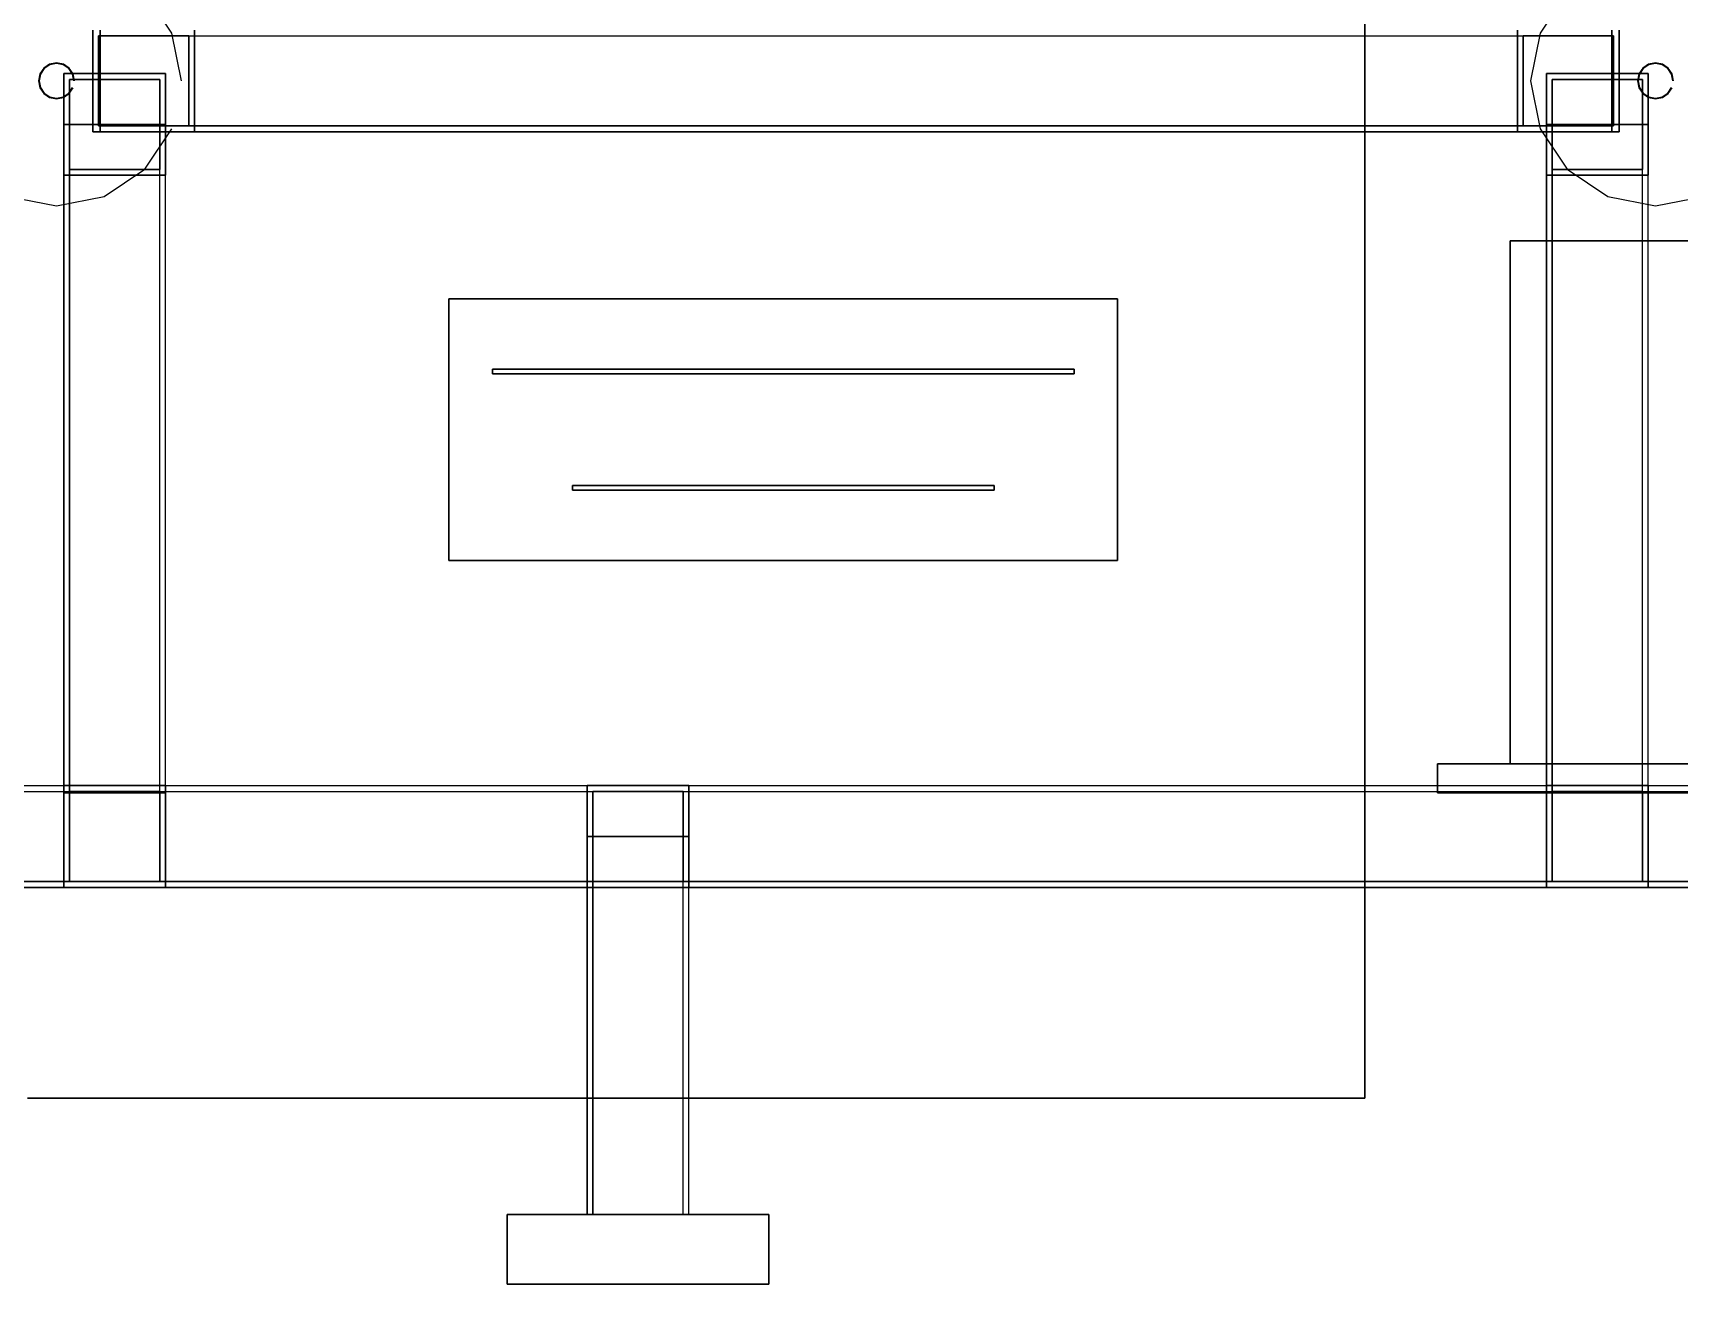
# Model space of a CAD drawing. Header units: millimetres. Extents: x -840 to 1340, y 6 to 760.
# Drawn here: x -8 to 558, y 6 to 436 of the extents above; entities that cross this region are included whole.
import ezdxf

# ---------------------------------------------------------------- set-up
doc = ezdxf.new("R2010")
doc.units = ezdxf.units.MM
for name, color, linetype in [('B01', 7, 'Continuous'), ('B02', 7, 'Continuous'), ('B11', 7, 'Continuous'), ('B210', 7, 'Continuous'), ('B211', 7, 'Continuous'), ('B310', 7, 'Continuous'), ('B311', 7, 'Continuous'), ('B400', 7, 'Continuous'), ('B401', 7, 'Continuous'), ('B410', 7, 'Continuous'), ('B411', 7, 'Continuous'), ('B50', 7, 'Continuous'), ('B51', 7, 'Continuous'), ('B61', 7, 'Continuous'), ('B62', 7, 'Continuous'), ('D20', 7, 'Continuous'), ('E09', 7, 'Continuous'), ('E10', 7, 'Continuous'), ('E12', 7, 'Continuous'), ('E13', 7, 'Continuous'), ('E14', 7, 'Continuous'), ('H000', 7, 'Continuous'), ('H001', 7, 'Continuous'), ('H010', 7, 'Continuous'), ('H011', 7, 'Continuous'), ('H100', 7, 'Continuous'), ('H101', 7, 'Continuous'), ('H110', 7, 'Continuous'), ('H111', 7, 'Continuous'), ('S010', 7, 'Continuous'), ('S011', 7, 'Continuous'), ('S020', 7, 'Continuous'), ('S021', 7, 'Continuous')]:
    doc.layers.add(name, color=color, linetype=linetype)

msp = doc.modelspace()

# ---------------------------------------------------------------- linework, layer by layer
at = {"layer": 'B01'}
for points in [[(-780, 177.5), (1280, 177.5)], [(-780, 177.5), (1280, 177.5)], [(-780, 175.5), (1280, 175.5)], [(-780, 175.5), (1280, 175.5)], [(-780, 144.5), (1280, 144.5)], [(1280, 144.5), (-780, 144.5)], [(1280, 142.5), (-780, 142.5)], [(-780, 142.5), (1280, 142.5)]]:
    msp.add_lwpolyline(points, dxfattribs=at)
at = {"layer": 'B02'}
for points in [[(-780, 177.5), (1280, 177.5)], [(-780, 177.5), (1280, 177.5)], [(-780, 175.5), (1280, 175.5)], [(-780, 175.5), (1280, 175.5)], [(-780, 144.5), (1280, 144.5)], [(1280, 144.5), (-780, 144.5)], [(1280, 142.5), (-780, 142.5)], [(-780, 142.5), (1280, 142.5)]]:
    msp.add_lwpolyline(points, dxfattribs=at)
at = {"layer": 'B11'}
for points in [[(182.5, 177.5), (182.5, 177.5)], [(182.5, 142.5), (182.5, 177.5)], [(182.5, 177.5), (182.5, 142.5)], [(182.5, 177.5), (217.5, 177.5)], [(217.5, 177.5), (182.5, 177.5)], [(217.5, 177.5), (217.5, 177.5)], [(217.5, 177.5), (217.5, 142.5)], [(217.5, 142.5), (217.5, 177.5)], [(184.5, 175.5), (184.5, 175.5)], [(215.5, 175.5), (184.5, 175.5)], [(184.5, 175.5), (215.5, 175.5)], [(184.5, 175.5), (184.5, 144.5)], [(184.5, 144.5), (184.5, 175.5)], [(215.5, 175.5), (215.5, 175.5)], [(215.5, 144.5), (215.5, 175.5)], [(215.5, 175.5), (215.5, 144.5)], [(182.5, 142.5), (182.5, 142.5)], [(217.5, 142.5), (182.5, 142.5)], [(182.5, 142.5), (217.5, 142.5)], [(184.5, 144.5), (184.5, 144.5)], [(184.5, 144.5), (215.5, 144.5)], [(215.5, 144.5), (184.5, 144.5)], [(215.5, 144.5), (215.5, 144.5)], [(217.5, 142.5), (217.5, 142.5)]]:
    msp.add_lwpolyline(points, dxfattribs=at)
at = {"layer": 'B210'}
for points in [[(182.5, 160), (182.5, 30)], [(217.5, 160), (182.5, 160)], [(182.5, 30), (182.5, 160)], [(182.5, 160), (217.5, 160)], [(182.5, 160), (182.5, 160)], [(184.5, 30), (184.5, 160)], [(184.5, 160), (184.5, 30)], [(184.5, 160), (184.5, 160)], [(215.5, 160), (184.5, 160)], [(184.5, 160), (215.5, 160)], [(215.5, 30), (215.5, 160)], [(215.5, 30), (215.5, 160)], [(215.5, 160), (215.5, 160)], [(217.5, 30), (217.5, 160)], [(217.5, 30), (217.5, 160)], [(217.5, 160), (217.5, 160)], [(182.5, 30), (217.5, 30)], [(217.5, 30), (182.5, 30)], [(182.5, 30), (182.5, 30)], [(184.5, 30), (184.5, 30)], [(184.5, 30), (215.5, 30)], [(215.5, 30), (184.5, 30)], [(215.5, 30), (215.5, 30)], [(217.5, 30), (217.5, 30)]]:
    msp.add_lwpolyline(points, dxfattribs=at)
at = {"layer": 'B211'}
for points in [[(182.5, 160), (182.5, 30)], [(217.5, 160), (182.5, 160)], [(182.5, 30), (182.5, 160)], [(182.5, 160), (217.5, 160)], [(182.5, 160), (182.5, 160)], [(184.5, 30), (184.5, 160)], [(184.5, 160), (184.5, 30)], [(184.5, 160), (184.5, 160)], [(215.5, 160), (184.5, 160)], [(184.5, 160), (215.5, 160)], [(215.5, 30), (215.5, 160)], [(215.5, 30), (215.5, 160)], [(215.5, 160), (215.5, 160)], [(217.5, 30), (217.5, 160)], [(217.5, 30), (217.5, 160)], [(217.5, 160), (217.5, 160)], [(182.5, 30), (217.5, 30)], [(217.5, 30), (182.5, 30)], [(182.5, 30), (182.5, 30)], [(184.5, 30), (184.5, 30)], [(184.5, 30), (215.5, 30)], [(215.5, 30), (184.5, 30)], [(215.5, 30), (215.5, 30)], [(217.5, 30), (217.5, 30)]]:
    msp.add_lwpolyline(points, dxfattribs=at)
at = {"layer": 'B310'}
for points in [[(155, 6), (155, 30)], [(155, 30), (155, 30)], [(155, 30), (155, 6)], [(245, 30), (155, 30)], [(155, 30), (245, 30)], [(245, 30), (245, 6)], [(245, 30), (245, 30)], [(245, 6), (245, 30)], [(155, 6), (155, 6)], [(155, 6), (245, 6)], [(245, 6), (155, 6)], [(245, 6), (245, 6)]]:
    msp.add_lwpolyline(points, dxfattribs=at)
at = {"layer": 'B311'}
for points in [[(155, 6), (155, 30)], [(155, 30), (155, 30)], [(155, 30), (155, 6)], [(245, 30), (155, 30)], [(155, 30), (245, 30)], [(245, 30), (245, 6)], [(245, 30), (245, 30)], [(245, 6), (245, 30)], [(155, 6), (155, 6)], [(155, 6), (245, 6)], [(245, 6), (155, 6)], [(245, 6), (245, 6)]]:
    msp.add_lwpolyline(points, dxfattribs=at)
at = {"layer": 'B400'}
for points in [[(2.5, 405), (2.5, 175)], [(37.5, 405), (2.5, 405)], [(2.5, 175), (2.5, 405)], [(2.5, 405), (37.5, 405)], [(2.5, 405), (2.5, 405)], [(4.5, 175), (4.5, 405)], [(4.5, 405), (4.5, 175)], [(4.5, 405), (4.5, 405)], [(35.5, 405), (4.5, 405)], [(4.5, 405), (35.5, 405)], [(35.5, 175), (35.5, 405)], [(35.5, 175), (35.5, 405)], [(35.5, 405), (35.5, 405)], [(37.5, 175), (37.5, 405)], [(37.5, 175), (37.5, 405)], [(37.5, 405), (37.5, 405)], [(2.5, 175), (37.5, 175)], [(37.5, 175), (2.5, 175)], [(2.5, 175), (2.5, 175)], [(4.5, 175), (4.5, 175)], [(4.5, 175), (35.5, 175)], [(35.5, 175), (4.5, 175)], [(35.5, 175), (35.5, 175)], [(37.5, 175), (37.5, 175)]]:
    msp.add_lwpolyline(points, dxfattribs=at)
at = {"layer": 'B401'}
for points in [[(2.5, 405), (2.5, 175)], [(37.5, 405), (2.5, 405)], [(2.5, 175), (2.5, 405)], [(2.5, 405), (37.5, 405)], [(2.5, 405), (2.5, 405)], [(4.5, 175), (4.5, 405)], [(4.5, 405), (4.5, 175)], [(4.5, 405), (4.5, 405)], [(35.5, 405), (4.5, 405)], [(4.5, 405), (35.5, 405)], [(35.5, 175), (35.5, 405)], [(35.5, 175), (35.5, 405)], [(35.5, 405), (35.5, 405)], [(37.5, 175), (37.5, 405)], [(37.5, 175), (37.5, 405)], [(37.5, 405), (37.5, 405)], [(2.5, 175), (37.5, 175)], [(37.5, 175), (2.5, 175)], [(2.5, 175), (2.5, 175)], [(4.5, 175), (4.5, 175)], [(4.5, 175), (35.5, 175)], [(35.5, 175), (4.5, 175)], [(35.5, 175), (35.5, 175)], [(37.5, 175), (37.5, 175)]]:
    msp.add_lwpolyline(points, dxfattribs=at)
at = {"layer": 'B410'}
for points in [[(512.5, 405), (512.5, 175)], [(547.5, 405), (512.5, 405)], [(512.5, 175), (512.5, 405)], [(512.5, 405), (547.5, 405)], [(512.5, 405), (512.5, 405)], [(514.5, 175), (514.5, 405)], [(514.5, 405), (514.5, 175)], [(514.5, 405), (514.5, 405)], [(545.5, 405), (514.5, 405)], [(514.5, 405), (545.5, 405)], [(545.5, 175), (545.5, 405)], [(545.5, 175), (545.5, 405)], [(545.5, 405), (545.5, 405)], [(547.5, 175), (547.5, 405)], [(547.5, 175), (547.5, 405)], [(547.5, 405), (547.5, 405)], [(512.5, 175), (547.5, 175)], [(547.5, 175), (512.5, 175)], [(512.5, 175), (512.5, 175)], [(514.5, 175), (514.5, 175)], [(514.5, 175), (545.5, 175)], [(545.5, 175), (514.5, 175)], [(545.5, 175), (545.5, 175)], [(547.5, 175), (547.5, 175)]]:
    msp.add_lwpolyline(points, dxfattribs=at)
at = {"layer": 'B411'}
for points in [[(512.5, 405), (512.5, 175)], [(547.5, 405), (512.5, 405)], [(512.5, 175), (512.5, 405)], [(512.5, 405), (547.5, 405)], [(512.5, 405), (512.5, 405)], [(514.5, 175), (514.5, 405)], [(514.5, 405), (514.5, 175)], [(514.5, 405), (514.5, 405)], [(545.5, 405), (514.5, 405)], [(514.5, 405), (545.5, 405)], [(545.5, 175), (545.5, 405)], [(545.5, 175), (545.5, 405)], [(545.5, 405), (545.5, 405)], [(547.5, 175), (547.5, 405)], [(547.5, 175), (547.5, 405)], [(547.5, 405), (547.5, 405)], [(512.5, 175), (547.5, 175)], [(547.5, 175), (512.5, 175)], [(512.5, 175), (512.5, 175)], [(514.5, 175), (514.5, 175)], [(514.5, 175), (545.5, 175)], [(545.5, 175), (514.5, 175)], [(545.5, 175), (545.5, 175)], [(547.5, 175), (547.5, 175)]]:
    msp.add_lwpolyline(points, dxfattribs=at)
at = {"layer": 'B50'}
for points in [[(2.5, 422.5), (2.5, 422.5)], [(2.5, 387.5), (2.5, 422.5)], [(2.5, 422.5), (2.5, 387.5)], [(2.5, 422.5), (37.5, 422.5)], [(37.5, 422.5), (2.5, 422.5)], [(4.5, 420.5), (4.5, 420.5)], [(35.5, 420.5), (4.5, 420.5)], [(4.5, 420.5), (35.5, 420.5)], [(4.5, 420.5), (4.5, 389.5)], [(4.5, 389.5), (4.5, 420.5)], [(35.5, 420.5), (35.5, 420.5)], [(35.5, 389.5), (35.5, 420.5)], [(35.5, 420.5), (35.5, 389.5)], [(37.5, 422.5), (37.5, 422.5)], [(37.5, 422.5), (37.5, 387.5)], [(37.5, 387.5), (37.5, 422.5)], [(2.5, 387.5), (2.5, 387.5)], [(37.5, 387.5), (2.5, 387.5)], [(2.5, 387.5), (37.5, 387.5)], [(4.5, 389.5), (4.5, 389.5)], [(4.5, 389.5), (35.5, 389.5)], [(35.5, 389.5), (4.5, 389.5)], [(35.5, 389.5), (35.5, 389.5)], [(37.5, 387.5), (37.5, 387.5)]]:
    msp.add_lwpolyline(points, dxfattribs=at)
at = {"layer": 'B51'}
for points in [[(512.5, 422.5), (512.5, 422.5)], [(512.5, 387.5), (512.5, 422.5)], [(512.5, 422.5), (512.5, 387.5)], [(512.5, 422.5), (547.5, 422.5)], [(547.5, 422.5), (512.5, 422.5)], [(514.5, 420.5), (514.5, 420.5)], [(545.5, 420.5), (514.5, 420.5)], [(514.5, 420.5), (545.5, 420.5)], [(514.5, 420.5), (514.5, 389.5)], [(514.5, 389.5), (514.5, 420.5)], [(545.5, 420.5), (545.5, 420.5)], [(545.5, 389.5), (545.5, 420.5)], [(545.5, 420.5), (545.5, 389.5)], [(547.5, 422.5), (547.5, 422.5)], [(547.5, 422.5), (547.5, 387.5)], [(547.5, 387.5), (547.5, 422.5)], [(512.5, 387.5), (512.5, 387.5)], [(547.5, 387.5), (512.5, 387.5)], [(512.5, 387.5), (547.5, 387.5)], [(514.5, 389.5), (514.5, 389.5)], [(514.5, 389.5), (545.5, 389.5)], [(545.5, 389.5), (514.5, 389.5)], [(545.5, 389.5), (545.5, 389.5)], [(547.5, 387.5), (547.5, 387.5)]]:
    msp.add_lwpolyline(points, dxfattribs=at)
at = {"layer": 'B61'}
for points in [[(2.5, 177.5), (2.5, 177.5)], [(2.5, 142.5), (2.5, 177.5)], [(2.5, 177.5), (2.5, 142.5)], [(2.5, 177.5), (37.5, 177.5)], [(37.5, 177.5), (2.5, 177.5)], [(37.5, 177.5), (37.5, 177.5)], [(37.5, 177.5), (37.5, 142.5)], [(37.5, 142.5), (37.5, 177.5)], [(4.5, 175.5), (4.5, 175.5)], [(35.5, 175.5), (4.5, 175.5)], [(4.5, 175.5), (35.5, 175.5)], [(4.5, 175.5), (4.5, 144.5)], [(4.5, 144.5), (4.5, 175.5)], [(35.5, 175.5), (35.5, 175.5)], [(35.5, 144.5), (35.5, 175.5)], [(35.5, 175.5), (35.5, 144.5)], [(2.5, 142.5), (2.5, 142.5)], [(37.5, 142.5), (2.5, 142.5)], [(2.5, 142.5), (37.5, 142.5)], [(4.5, 144.5), (4.5, 144.5)], [(4.5, 144.5), (35.5, 144.5)], [(35.5, 144.5), (4.5, 144.5)], [(35.5, 144.5), (35.5, 144.5)], [(37.5, 142.5), (37.5, 142.5)]]:
    msp.add_lwpolyline(points, dxfattribs=at)
at = {"layer": 'B62'}
for points in [[(512.5, 177.5), (512.5, 177.5)], [(512.5, 142.5), (512.5, 177.5)], [(512.5, 177.5), (512.5, 142.5)], [(512.5, 177.5), (547.5, 177.5)], [(547.5, 177.5), (512.5, 177.5)], [(547.5, 177.5), (547.5, 177.5)], [(547.5, 177.5), (547.5, 142.5)], [(547.5, 142.5), (547.5, 177.5)], [(514.5, 175.5), (514.5, 175.5)], [(545.5, 175.5), (514.5, 175.5)], [(514.5, 175.5), (545.5, 175.5)], [(514.5, 175.5), (514.5, 144.5)], [(514.5, 144.5), (514.5, 175.5)], [(545.5, 175.5), (545.5, 175.5)], [(545.5, 144.5), (545.5, 175.5)], [(545.5, 175.5), (545.5, 144.5)], [(512.5, 142.5), (512.5, 142.5)], [(547.5, 142.5), (512.5, 142.5)], [(512.5, 142.5), (547.5, 142.5)], [(514.5, 144.5), (514.5, 144.5)], [(514.5, 144.5), (545.5, 144.5)], [(545.5, 144.5), (514.5, 144.5)], [(545.5, 144.5), (545.5, 144.5)], [(547.5, 142.5), (547.5, 142.5)]]:
    msp.add_lwpolyline(points, dxfattribs=at)
at = {"layer": 'D20'}
for points in [[(450, 670), (450, 70)], [(450, 70), (450, 670)], [(-10, 70), (450, 70)], [(450, 70), (-10, 70)], [(450, 70), (450, 70)]]:
    msp.add_lwpolyline(points, dxfattribs=at)
at = {"layer": 'E09'}
for points in [[(475, 175), (475, 185)], [(475, 185), (475, 185)], [(475, 185), (475, 175)], [(825, 185), (475, 185)], [(475, 185), (825, 185)], [(475, 175), (475, 175)], [(475, 175), (825, 175)], [(825, 175), (475, 175)]]:
    msp.add_lwpolyline(points, dxfattribs=at)
at = {"layer": 'E10'}
for points in [[(500, 185), (500, 365)], [(500, 365), (500, 365)], [(500, 365), (500, 185)], [(800, 365), (500, 365)], [(500, 365), (800, 365)], [(500, 185), (500, 185)], [(500, 185), (800, 185)], [(800, 185), (500, 185)]]:
    msp.add_lwpolyline(points, dxfattribs=at)
at = {"layer": 'E12'}
for points in [[(135, 255), (135, 345)], [(135, 345), (135, 345)], [(135, 345), (135, 255)], [(365, 345), (135, 345)], [(135, 345), (365, 345)], [(365, 345), (365, 255)], [(365, 345), (365, 345)], [(365, 255), (365, 345)], [(135, 255), (135, 255)], [(135, 255), (365, 255)], [(365, 255), (135, 255)], [(365, 255), (365, 255)]]:
    msp.add_lwpolyline(points, dxfattribs=at)
at = {"layer": 'E13'}
for points in [[(150, 319.2), (150, 320.8)], [(150, 320.8), (150, 320.8)], [(150, 320.8), (150, 319.2)], [(350, 320.8), (150, 320.8)], [(150, 320.8), (350, 320.8)], [(150, 319.2), (150, 319.2)], [(150, 319.2), (350, 319.2)], [(350, 319.2), (150, 319.2)], [(350, 320.8), (350, 319.2)], [(350, 320.8), (350, 320.8)], [(350, 319.2), (350, 320.8)], [(350, 319.2), (350, 319.2)]]:
    msp.add_lwpolyline(points, dxfattribs=at)
at = {"layer": 'E14'}
for points in [[(177.5, 279.2), (177.5, 280.8)], [(177.5, 280.8), (177.5, 280.8)], [(177.5, 280.8), (177.5, 279.2)], [(322.5, 280.8), (177.5, 280.8)], [(177.5, 280.8), (322.5, 280.8)], [(177.5, 279.2), (177.5, 279.2)], [(177.5, 279.2), (322.5, 279.2)], [(322.5, 279.2), (177.5, 279.2)], [(322.5, 280.8), (322.5, 279.2)], [(322.5, 280.8), (322.5, 280.8)], [(322.5, 279.2), (322.5, 280.8)], [(322.5, 279.2), (322.5, 279.2)]]:
    msp.add_lwpolyline(points, dxfattribs=at)
at = {"layer": 'H000'}
for points in [[(43, 420), (39.73, 436.46), (30.41, 450.41), (16.46, 459.73), (0, 463), (-16.46, 459.73), (-30.41, 450.41), (-39.73, 436.46), (-43, 420), (-39.73, 403.54), (-30.41, 389.59), (-16.46, 380.27), (0, 377), (16.46, 380.27), (30.41, 389.59), (39.73, 403.54)], [(43, 420), (39.73, 436.46), (30.41, 450.41), (16.46, 459.73), (0, 463), (-16.46, 459.73), (-30.41, 450.41), (-39.73, 436.46), (-43, 420), (-39.73, 403.54), (-30.41, 389.59), (-16.46, 380.27), (0, 377), (16.46, 380.27), (30.41, 389.59), (39.73, 403.54)], [(6.2, 420), (5.73, 422.37), (4.38, 424.38), (2.37, 425.73), (0, 426.2), (-2.37, 425.73), (-4.38, 424.38), (-5.73, 422.37), (-6.2, 420), (-5.73, 417.63), (-4.38, 415.62), (-2.37, 414.27), (0, 413.8), (2.37, 414.27), (4.38, 415.62), (5.73, 417.63)], [(6.2, 420), (5.73, 422.37), (4.38, 424.38), (2.37, 425.73), (0, 426.2), (-2.37, 425.73), (-4.38, 424.38), (-5.73, 422.37), (-6.2, 420), (-5.73, 417.63), (-4.38, 415.62), (-2.37, 414.27), (0, 413.8), (2.37, 414.27), (4.38, 415.62), (5.73, 417.63)], [(6.2, 420), (6.2, 420)], [(43, 420), (43, 420)]]:
    msp.add_lwpolyline(points, dxfattribs=at)
at = {"layer": 'H001'}
for points in [[(43, 420), (39.73, 436.46), (30.41, 450.41), (16.46, 459.73), (0, 463), (-16.46, 459.73), (-30.41, 450.41), (-39.73, 436.46), (-43, 420), (-39.73, 403.54), (-30.41, 389.59), (-16.46, 380.27), (0, 377), (16.46, 380.27), (30.41, 389.59), (39.73, 403.54)], [(43, 420), (39.73, 436.46), (30.41, 450.41), (16.46, 459.73), (0, 463), (-16.46, 459.73), (-30.41, 450.41), (-39.73, 436.46), (-43, 420), (-39.73, 403.54), (-30.41, 389.59), (-16.46, 380.27), (0, 377), (16.46, 380.27), (30.41, 389.59), (39.73, 403.54)], [(6.2, 420), (5.73, 422.37), (4.38, 424.38), (2.37, 425.73), (0, 426.2), (-2.37, 425.73), (-4.38, 424.38), (-5.73, 422.37), (-6.2, 420), (-5.73, 417.63), (-4.38, 415.62), (-2.37, 414.27), (0, 413.8), (2.37, 414.27), (4.38, 415.62), (5.73, 417.63)], [(6.2, 420), (5.73, 422.37), (4.38, 424.38), (2.37, 425.73), (0, 426.2), (-2.37, 425.73), (-4.38, 424.38), (-5.73, 422.37), (-6.2, 420), (-5.73, 417.63), (-4.38, 415.62), (-2.37, 414.27), (0, 413.8), (2.37, 414.27), (4.38, 415.62), (5.73, 417.63)], [(6.2, 420), (6.2, 420)], [(43, 420), (43, 420)]]:
    msp.add_lwpolyline(points, dxfattribs=at)
at = {"layer": 'H010'}
for points in [[(593, 420), (589.73, 436.46), (580.41, 450.41), (566.46, 459.73), (550, 463), (533.54, 459.73), (519.59, 450.41), (510.27, 436.46), (507, 420), (510.27, 403.54), (519.59, 389.59), (533.54, 380.27), (550, 377), (566.46, 380.27), (580.41, 389.59), (589.73, 403.54)], [(593, 420), (589.73, 436.46), (580.41, 450.41), (566.46, 459.73), (550, 463), (533.54, 459.73), (519.59, 450.41), (510.27, 436.46), (507, 420), (510.27, 403.54), (519.59, 389.59), (533.54, 380.27), (550, 377), (566.46, 380.27), (580.41, 389.59), (589.73, 403.54)], [(556.2, 420), (555.73, 422.37), (554.38, 424.38), (552.37, 425.73), (550, 426.2), (547.63, 425.73), (545.62, 424.38), (544.27, 422.37), (543.8, 420), (544.27, 417.63), (545.62, 415.62), (547.63, 414.27), (550, 413.8), (552.37, 414.27), (554.38, 415.62), (555.73, 417.63)], [(556.2, 420), (555.73, 422.37), (554.38, 424.38), (552.37, 425.73), (550, 426.2), (547.63, 425.73), (545.62, 424.38), (544.27, 422.37), (543.8, 420), (544.27, 417.63), (545.62, 415.62), (547.63, 414.27), (550, 413.8), (552.37, 414.27), (554.38, 415.62), (555.73, 417.63)], [(556.2, 420), (556.2, 420)]]:
    msp.add_lwpolyline(points, dxfattribs=at)
at = {"layer": 'H011'}
for points in [[(593, 420), (589.73, 436.46), (580.41, 450.41), (566.46, 459.73), (550, 463), (533.54, 459.73), (519.59, 450.41), (510.27, 436.46), (507, 420), (510.27, 403.54), (519.59, 389.59), (533.54, 380.27), (550, 377), (566.46, 380.27), (580.41, 389.59), (589.73, 403.54)], [(593, 420), (589.73, 436.46), (580.41, 450.41), (566.46, 459.73), (550, 463), (533.54, 459.73), (519.59, 450.41), (510.27, 436.46), (507, 420), (510.27, 403.54), (519.59, 389.59), (533.54, 380.27), (550, 377), (566.46, 380.27), (580.41, 389.59), (589.73, 403.54)], [(556.2, 420), (555.73, 422.37), (554.38, 424.38), (552.37, 425.73), (550, 426.2), (547.63, 425.73), (545.62, 424.38), (544.27, 422.37), (543.8, 420), (544.27, 417.63), (545.62, 415.62), (547.63, 414.27), (550, 413.8), (552.37, 414.27), (554.38, 415.62), (555.73, 417.63)], [(556.2, 420), (555.73, 422.37), (554.38, 424.38), (552.37, 425.73), (550, 426.2), (547.63, 425.73), (545.62, 424.38), (544.27, 422.37), (543.8, 420), (544.27, 417.63), (545.62, 415.62), (547.63, 414.27), (550, 413.8), (552.37, 414.27), (554.38, 415.62), (555.73, 417.63)], [(556.2, 420), (556.2, 420)]]:
    msp.add_lwpolyline(points, dxfattribs=at)
at = {"layer": 'H100'}
for points in [[(6, 420), (5.54, 422.3), (4.24, 424.24), (2.3, 425.54), (0, 426), (-2.3, 425.54), (-4.24, 424.24), (-5.54, 422.3), (-6, 420), (-5.54, 417.7), (-4.24, 415.76), (-2.3, 414.46), (0, 414), (2.3, 414.46), (4.24, 415.76), (5.54, 417.7)], [(6, 420), (5.54, 422.3), (4.24, 424.24), (2.3, 425.54), (0, 426), (-2.3, 425.54), (-4.24, 424.24), (-5.54, 422.3), (-6, 420), (-5.54, 417.7), (-4.24, 415.76), (-2.3, 414.46), (0, 414), (2.3, 414.46), (4.24, 415.76), (5.54, 417.7)], [(6, 420), (6, 420)]]:
    msp.add_lwpolyline(points, dxfattribs=at)
at = {"layer": 'H101'}
for points in [[(6, 420), (5.54, 422.3), (4.24, 424.24), (2.3, 425.54), (0, 426), (-2.3, 425.54), (-4.24, 424.24), (-5.54, 422.3), (-6, 420), (-5.54, 417.7), (-4.24, 415.76), (-2.3, 414.46), (0, 414), (2.3, 414.46), (4.24, 415.76), (5.54, 417.7)], [(6, 420), (5.54, 422.3), (4.24, 424.24), (2.3, 425.54), (0, 426), (-2.3, 425.54), (-4.24, 424.24), (-5.54, 422.3), (-6, 420), (-5.54, 417.7), (-4.24, 415.76), (-2.3, 414.46), (0, 414), (2.3, 414.46), (4.24, 415.76), (5.54, 417.7)], [(6, 420), (6, 420)]]:
    msp.add_lwpolyline(points, dxfattribs=at)
at = {"layer": 'H110'}
for points in [[(556, 420), (555.54, 422.3), (554.24, 424.24), (552.3, 425.54), (550, 426), (547.7, 425.54), (545.76, 424.24), (544.46, 422.3), (544, 420), (544.46, 417.7), (545.76, 415.76), (547.7, 414.46), (550, 414), (552.3, 414.46), (554.24, 415.76), (555.54, 417.7)], [(556, 420), (555.54, 422.3), (554.24, 424.24), (552.3, 425.54), (550, 426), (547.7, 425.54), (545.76, 424.24), (544.46, 422.3), (544, 420), (544.46, 417.7), (545.76, 415.76), (547.7, 414.46), (550, 414), (552.3, 414.46), (554.24, 415.76), (555.54, 417.7)], [(556, 420), (556, 420)]]:
    msp.add_lwpolyline(points, dxfattribs=at)
at = {"layer": 'H111'}
for points in [[(556, 420), (555.54, 422.3), (554.24, 424.24), (552.3, 425.54), (550, 426), (547.7, 425.54), (545.76, 424.24), (544.46, 422.3), (544, 420), (544.46, 417.7), (545.76, 415.76), (547.7, 414.46), (550, 414), (552.3, 414.46), (554.24, 415.76), (555.54, 417.7)], [(556, 420), (555.54, 422.3), (554.24, 424.24), (552.3, 425.54), (550, 426), (547.7, 425.54), (545.76, 424.24), (544.46, 422.3), (544, 420), (544.46, 417.7), (545.76, 415.76), (547.7, 414.46), (550, 414), (552.3, 414.46), (554.24, 415.76), (555.54, 417.7)], [(556, 420), (556, 420)]]:
    msp.add_lwpolyline(points, dxfattribs=at)
at = {"layer": 'S010'}
for points in [[(15, 402.5), (15, 437.5)], [(15, 437.5), (15, 402.5)], [(535, 437.5), (535, 402.5)], [(535, 402.5), (535, 437.5)], [(15, 435.5), (535, 435.5)], [(15, 404.5), (15, 435.5)], [(15, 435.5), (535, 435.5)], [(15, 435.5), (15, 435.5)], [(15, 435.5), (15, 404.5)], [(535, 435.5), (535, 404.5)], [(535, 435.5), (535, 435.5)], [(535, 404.5), (535, 435.5)], [(15, 404.5), (535, 404.5)], [(535, 404.5), (15, 404.5)], [(15, 404.5), (15, 404.5)], [(535, 402.5), (15, 402.5)], [(15, 402.5), (535, 402.5)], [(15, 402.5), (15, 402.5)], [(535, 404.5), (535, 404.5)], [(535, 402.5), (535, 402.5)]]:
    msp.add_lwpolyline(points, dxfattribs=at)
at = {"layer": 'S011'}
for points in [[(15, 402.5), (15, 437.5)], [(15, 437.5), (15, 402.5)], [(535, 437.5), (535, 402.5)], [(535, 402.5), (535, 437.5)], [(15, 435.5), (535, 435.5)], [(15, 404.5), (15, 435.5)], [(15, 435.5), (535, 435.5)], [(15, 435.5), (15, 435.5)], [(15, 435.5), (15, 404.5)], [(535, 435.5), (535, 404.5)], [(535, 435.5), (535, 435.5)], [(535, 404.5), (535, 435.5)], [(15, 404.5), (535, 404.5)], [(535, 404.5), (15, 404.5)], [(15, 404.5), (15, 404.5)], [(535, 402.5), (15, 402.5)], [(15, 402.5), (535, 402.5)], [(15, 402.5), (15, 402.5)], [(535, 404.5), (535, 404.5)], [(535, 402.5), (535, 402.5)]]:
    msp.add_lwpolyline(points, dxfattribs=at)
at = {"layer": 'S020'}
for points in [[(12.5, 402.5), (12.5, 437.5)], [(12.5, 437.5), (12.5, 402.5)], [(47.5, 437.5), (47.5, 402.5)], [(47.5, 402.5), (47.5, 437.5)], [(14.5, 435.5), (14.5, 435.5)], [(45.5, 435.5), (14.5, 435.5)], [(14.5, 435.5), (45.5, 435.5)], [(14.5, 435.5), (14.5, 404.5)], [(14.5, 404.5), (14.5, 435.5)], [(45.5, 435.5), (45.5, 435.5)], [(45.5, 404.5), (45.5, 435.5)], [(45.5, 435.5), (45.5, 404.5)], [(12.5, 402.5), (12.5, 402.5)], [(47.5, 402.5), (12.5, 402.5)], [(12.5, 402.5), (47.5, 402.5)], [(14.5, 404.5), (14.5, 404.5)], [(14.5, 404.5), (45.5, 404.5)], [(45.5, 404.5), (14.5, 404.5)], [(45.5, 404.5), (45.5, 404.5)], [(47.5, 402.5), (47.5, 402.5)]]:
    msp.add_lwpolyline(points, dxfattribs=at)
at = {"layer": 'S021'}
for points in [[(502.5, 402.5), (502.5, 437.5)], [(502.5, 437.5), (502.5, 402.5)], [(537.5, 437.5), (537.5, 402.5)], [(537.5, 402.5), (537.5, 437.5)], [(504.5, 435.5), (504.5, 435.5)], [(535.5, 435.5), (504.5, 435.5)], [(504.5, 435.5), (535.5, 435.5)], [(504.5, 435.5), (504.5, 404.5)], [(504.5, 404.5), (504.5, 435.5)], [(535.5, 435.5), (535.5, 435.5)], [(535.5, 404.5), (535.5, 435.5)], [(535.5, 435.5), (535.5, 404.5)], [(502.5, 402.5), (502.5, 402.5)], [(537.5, 402.5), (502.5, 402.5)], [(502.5, 402.5), (537.5, 402.5)], [(504.5, 404.5), (504.5, 404.5)], [(504.5, 404.5), (535.5, 404.5)], [(535.5, 404.5), (504.5, 404.5)], [(535.5, 404.5), (535.5, 404.5)], [(537.5, 402.5), (537.5, 402.5)]]:
    msp.add_lwpolyline(points, dxfattribs=at)

doc.saveas('drawing.dxf')
